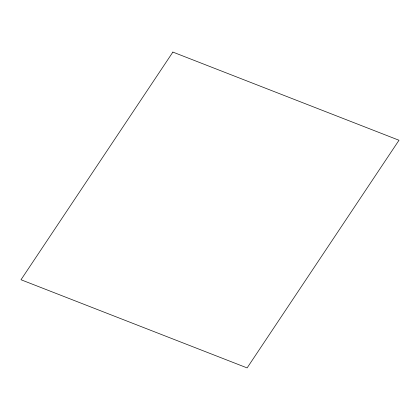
<?xml version="1.0" encoding="UTF-8"?>
<svg xmlns="http://www.w3.org/2000/svg" width="420" height="420" viewBox="0 0 420 420"><rect width="100%" height="100%" fill="white"/><g stroke="black" fill="none" stroke-linecap="round" stroke-linejoin="round"><path stroke-width="0.63" d="M172.883 52.085L21 279.746L247.118 367.915L399 140.254L172.883 52.085"/></g></svg>
